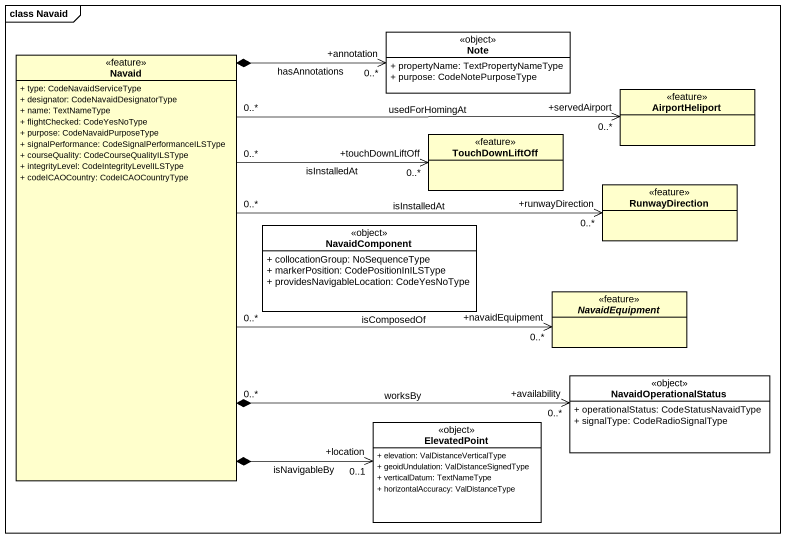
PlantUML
@startuml
mainframe class Navaid
hide circle
hide empty members
skinparam classAttributeIconSize 0
class "Note" as Note_ <<object>> #FFFFFF {
  + propertyName: TextPropertyNameType
  + purpose: CodeNotePurposeType
}
class Navaid <<feature>> {
  + type: CodeNavaidServiceType
  + designator: CodeNavaidDesignatorType
  + name: TextNameType
  + flightChecked: CodeYesNoType
  + purpose: CodeNavaidPurposeType
  + signalPerformance: CodeSignalPerformanceILSType
  + courseQuality: CodeCourseQualityILSType
  + integrityLevel: CodeIntegrityLevelILSType
  + codeICAOCountry: CodeICAOCountryType
}
class AirportHeliport <<feature>>
class TouchDownLiftOff <<feature>>
class RunwayDirection <<feature>>
class NavaidComponent <<object>> #FFFFFF {
  + collocationGroup: NoSequenceType
  + markerPosition: CodePositionInILSType
  + providesNavigableLocation: CodeYesNoType
}
abstract class NavaidEquipment <<feature>>
class NavaidOperationalStatus <<object>> #FFFFFF {
  + operationalStatus: CodeStatusNavaidType
  + signalType: CodeRadioSignalType
}
class ElevatedPoint <<object>> #FFFFFF {
  + elevation: ValDistanceVerticalType
  + geoidUndulation: ValDistanceSignedType
  + verticalDatum: TextNameType
  + horizontalAccuracy: ValDistanceType
}
Navaid *-right-> "+annotation\n0..*" Note_ : hasAnnotations
Navaid "0..*" -right-> "+servedAirport\n0..*" AirportHeliport : usedForHomingAt
Navaid "0..*" -right-> "+touchDownLiftOff\n0..*" TouchDownLiftOff : isInstalledAt
Navaid "0..*" -right-> "+runwayDirection\n0..*" RunwayDirection : isInstalledAt
Navaid "0..*" -right-> "+navaidEquipment\n0..*" NavaidEquipment : isComposedOf
Navaid "0..*" *-right-> "+availability\n0..*" NavaidOperationalStatus : worksBy
Navaid *--> "+location\n0..1" ElevatedPoint : isNavigableBy
@enduml
